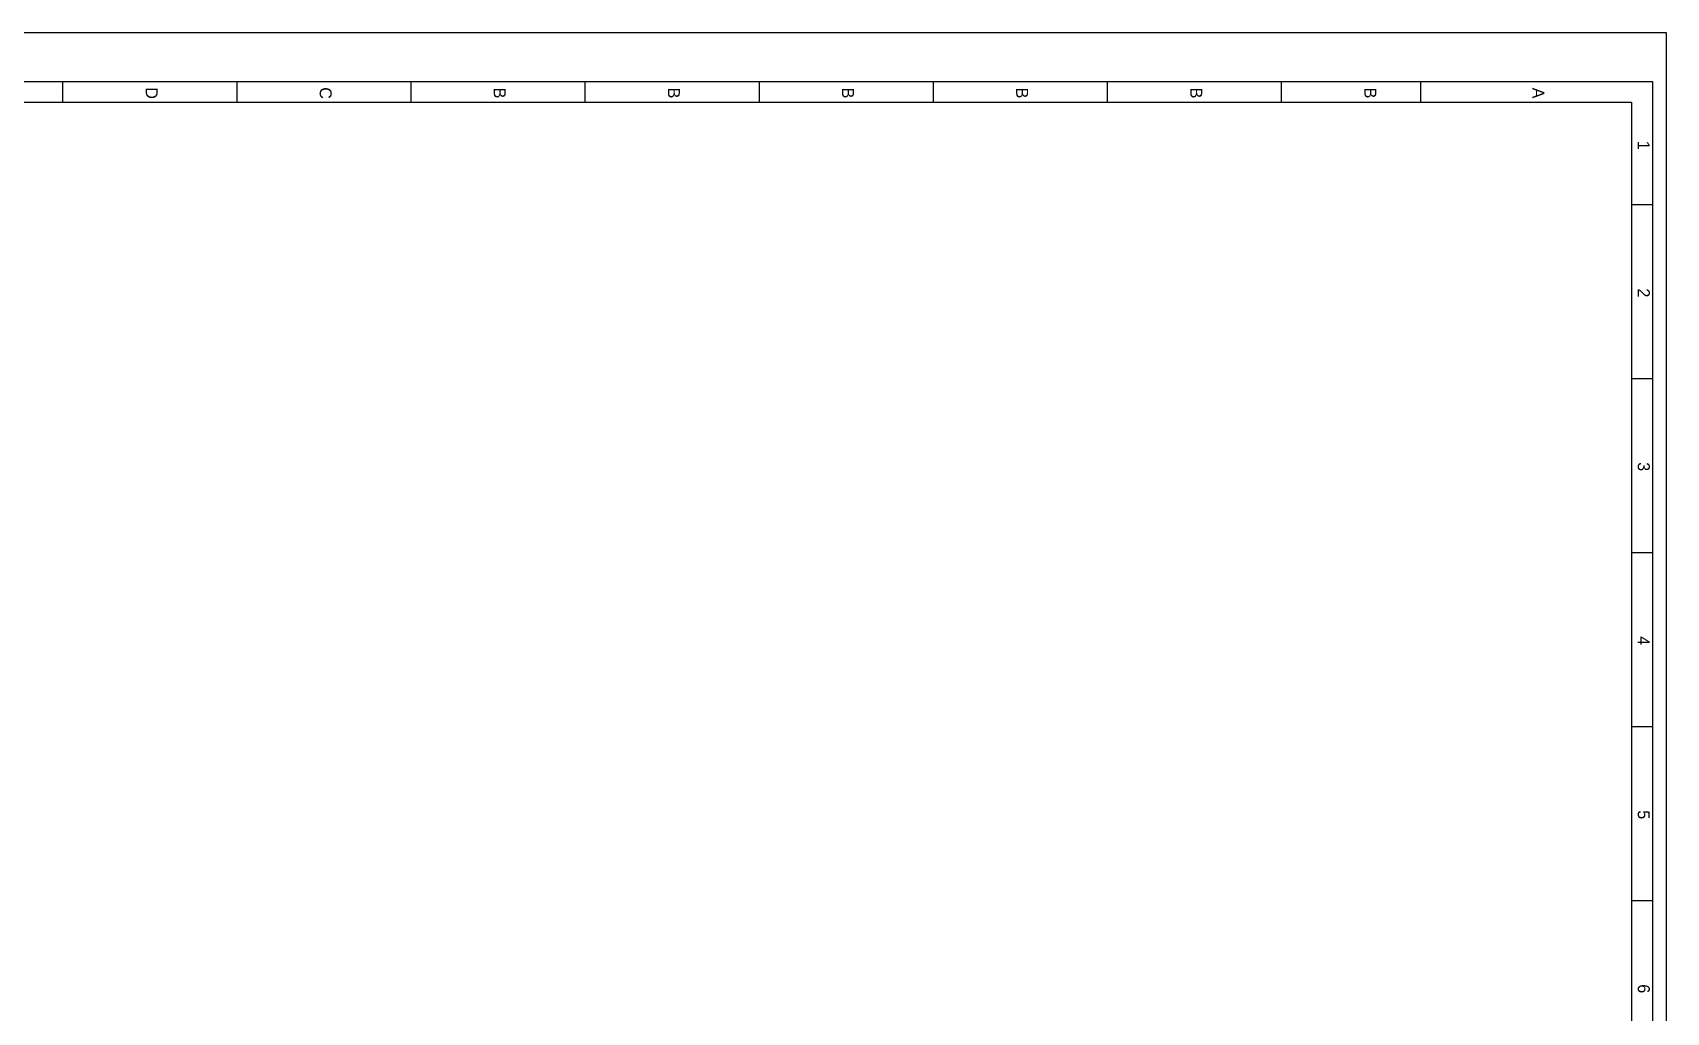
# Model space of a CAD drawing. Header units: millimetres. Extents: x 0 to 33.1, y 1.5 to 45.3.
# Drawn here: x 19.72 to 33.07, y 37.29 to 45.3 of the extents above; entities that cross this region are included whole.
import ezdxf

# ---------------------------------------------------------------- set-up
doc = ezdxf.new("R2010")
doc.units = ezdxf.units.MM
doc.header["$MEASUREMENT"] = 0
doc.layers.get('0').update_dxf_attribs({"linetype": 'CONTINUOUS'})

msp = doc.modelspace()

# ---------------------------------------------------------------- linework, layer by layer
at = {"color": 0, "linetype": 'Continuous'}
for p, q in [((0.027778, 45.3028), (33.0728, 45.3028)), ((33.0728, 45.3028), (33.0728, 1.49778)), ((0.141114, 44.9044), (32.9594, 44.9044)), ((19.9661, 44.7344), (19.9661, 44.9044)), ((21.3894, 44.7344), (21.3894, 44.9044)), ((22.8128, 44.7344), (22.8128, 44.9044)), ((24.2361, 44.7344), (24.2361, 44.9044)), ((25.6594, 44.7344), (25.6594, 44.9044)), ((27.0828, 44.7344), (27.0828, 44.9044)), ((28.5044, 44.7344), (28.5044, 44.9044)), ((29.9278, 44.7344), (29.9278, 44.9044)), ((31.0661, 44.7344), (31.0661, 44.9044)), ((32.9594, 44.9044), (32.9594, 1.61111)), ((0.311089, 44.7344), (32.7894, 44.7344)), ((32.7894, 44.7344), (32.7894, 1.78108)), ((32.9594, 43.8944), (32.7911, 43.8944)), ((32.9594, 42.4711), (32.7911, 42.4711)), ((32.9594, 41.0478), (32.7911, 41.0478)), ((32.9594, 39.6244), (32.7911, 39.6244)), ((32.9594, 38.2011), (32.7911, 38.2011))]:
    msp.add_line(p, q, dxfattribs=at)

# ---------------------------------------------------------------- texts
at = {"color": 0}
for s, p in [('D', (20.6428, 44.8561)), ('C', (22.0644, 44.8561)), ('B', (23.4878, 44.8528)), ('B', (24.9111, 44.8528)), ('B', (26.3344, 44.8528)), ('B', (27.7578, 44.8528)), ('B', (29.1811, 44.8528)), ('B', (30.6044, 44.8528)), ('A', (31.9778, 44.8528)), ('1', (32.8394, 44.4178)), ('2', (32.8394, 43.2111)), ('3', (32.8394, 41.7894)), ('4', (32.8394, 40.3661)), ('5', (32.8394, 38.9428)), ('6', (32.8394, 37.5194))]:
    msp.add_text(s, height=0.098333, rotation=270, dxfattribs=at).set_placement(p)

doc.saveas('drawing.dxf')
